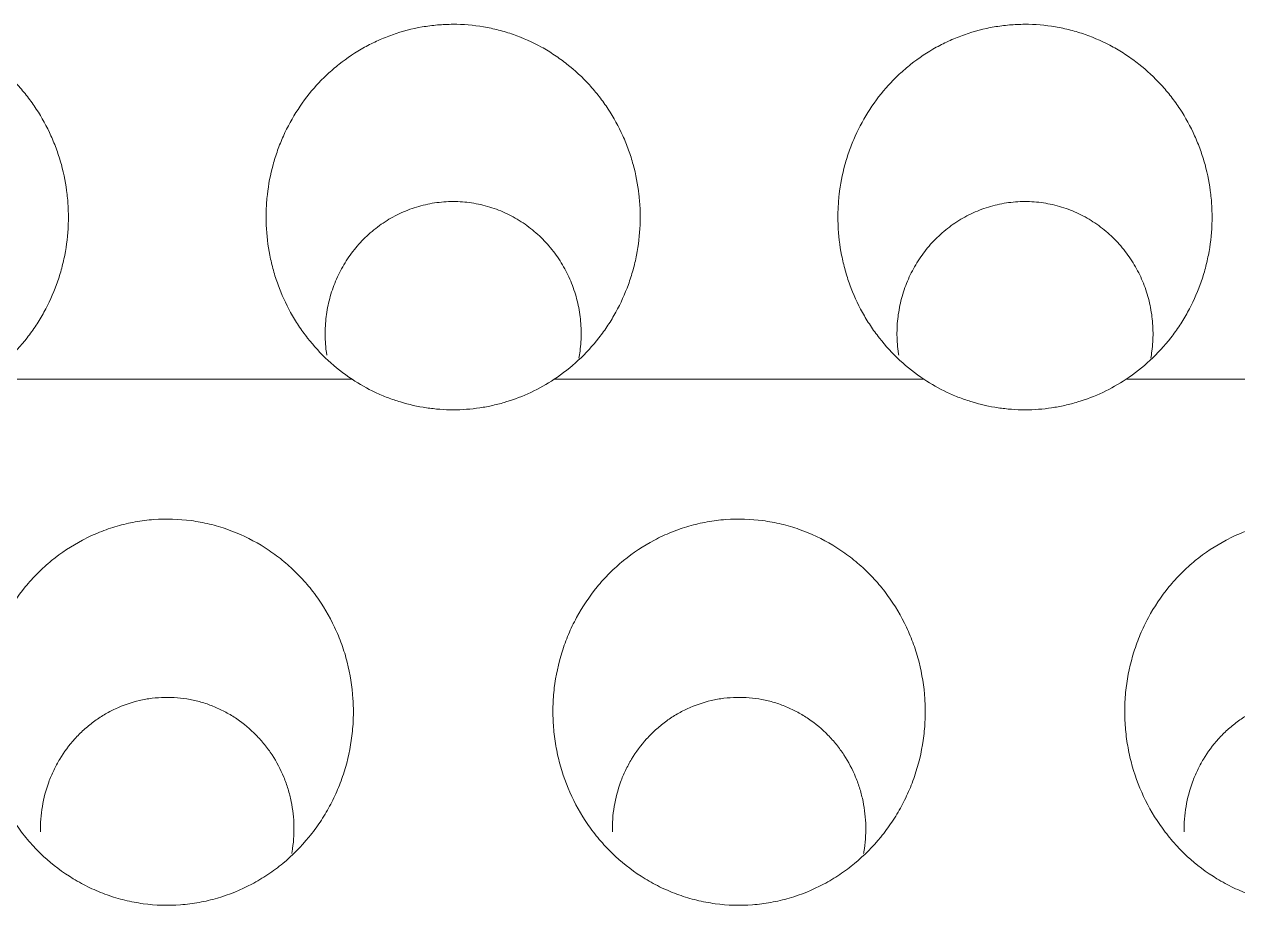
# Model space of a CAD drawing. Header units: millimetres. Extents: x 70151 to 230897, y 35202 to 113211.
# Drawn here: x 179027.6 to 179033.94, y 69174.55 to 69179.15 of the extents above; entities that cross this region are included whole.
import ezdxf

# ---------------------------------------------------------------- set-up
doc = ezdxf.new("R2010")
doc.units = ezdxf.units.MM
doc.header["$LTSCALE"] = 50
doc.layers.add('2-con', color=2, linetype='Continuous')
doc.layers.add('mark-B', color=2, linetype='Continuous', lineweight=20)

# ---------------------------------------------------------------- blocks, each defined once
blk = doc.blocks.new('무풍1WAY 대형')
at = {"layer": 'mark-B'}
for points, knots in [([(-378.6304, -415.5064), (-378.5919, -415.5593), (-378.5593, -415.6149), (-378.5048, -415.731), (-378.4829, -415.7915), (-378.4626, -415.8703), (-378.4589, -415.8862), (-378.4523, -415.9179), (-378.4435, -415.9656), (-378.4344, -416.0455), (-378.433, -416.1099), (-378.4343, -416.1583), (-378.435, -416.1745), (-378.4374, -416.2069), (-378.4389, -416.2231), (-378.4485, -416.3036), (-378.4621, -416.3665), (-378.491, -416.4585), (-378.5021, -416.4888), (-378.521, -416.5336), (-378.5278, -416.5485), (-378.5418, -416.5778), (-378.5492, -416.5923), (-378.5876, -416.6634), (-378.6234, -416.7168), (-378.6849, -416.7917), (-378.7067, -416.8158), (-378.7529, -416.862), (-378.777, -416.8838), (-378.8521, -416.9452), (-378.9058, -416.9809), (-378.9922, -417.0265), (-379.0221, -417.0404), (-379.0826, -417.0647), (-379.1439, -417.0858), (-379.207, -417.1005), (-379.2549, -417.1092), (-379.271, -417.1116), (-379.3035, -417.1158), (-379.3199, -417.1174), (-379.4016, -417.1235), (-379.4665, -417.1215), (-379.563, -417.1087), (-379.595, -417.1027), (-379.6429, -417.0912), (-379.6587, -417.087), (-379.69, -417.0777), (-379.7055, -417.0727), (-379.7821, -417.0457), (-379.8407, -417.018), (-379.9105, -416.9759), (-379.9244, -416.9671), (-379.9515, -416.9488), (-379.9913, -416.9205), (-380.0535, -416.8688), (-380.0989, -416.8228), (-380.1313, -416.7865), (-380.1419, -416.7742), (-380.1624, -416.7488), (-380.1724, -416.7359), (-380.2203, -416.6703), (-380.2532, -416.6148), (-380.2944, -416.5273), (-380.3068, -416.4973), (-380.3288, -416.436), (-380.3383, -416.405), (-380.3623, -416.3113), (-380.3724, -416.2478), (-380.3786, -416.1509), (-380.3792, -416.1182), (-380.3774, -416.0535), (-380.375, -416.0213), (-380.3633, -415.9256), (-380.3497, -415.8626), (-380.3252, -415.7851), (-380.3199, -415.7696), (-380.3087, -415.7391), (-380.2908, -415.694), (-380.2559, -415.6214), (-380.2227, -415.5661), (-380.1958, -415.5258), (-380.1864, -415.5125), (-380.1671, -415.4864), (-380.157, -415.4734), (-380.1053, -415.4103), (-380.0597, -415.3645), (-379.985, -415.3029), (-379.959, -415.2835), (-379.9184, -415.2563), (-379.9046, -415.2475), (-379.8764, -415.2307), (-379.8622, -415.2227), (-379.7904, -415.1845), (-379.7304, -415.1601), (-379.6525, -415.1374), (-379.6367, -415.1332), (-379.6049, -415.1257), (-379.5888, -415.1224), (-379.5404, -415.1136), (-379.5081, -415.1095), (-379.411, -415.1022), (-379.3461, -415.1041), (-379.2648, -415.1151), (-379.2486, -415.1177), (-379.2165, -415.1238), (-379.1687, -415.1341), (-379.091, -415.1574), (-379.031, -415.1823), (-378.9867, -415.2034), (-378.9721, -415.2108), (-378.9433, -415.2264), (-378.9292, -415.2346), (-378.8597, -415.2769), (-378.8081, -415.3159), (-378.7364, -415.3822), (-378.7135, -415.4056), (-378.6701, -415.4545), (-378.6496, -415.4799), (-378.6304, -415.5064)], [0, 0, 0, 0, 0.03125, 0.03125, 0.0625, 0.0625, 0.070313, 0.070313, 0.078125, 0.09375, 0.109375, 0.109375, 0.117188, 0.117188, 0.125, 0.125, 0.15625, 0.15625, 0.171875, 0.171875, 0.179688, 0.179688, 0.1875, 0.1875, 0.21875, 0.21875, 0.234375, 0.234375, 0.25, 0.25, 0.28125, 0.28125, 0.296875, 0.296875, 0.3125, 0.328125, 0.328125, 0.335938, 0.335938, 0.34375, 0.34375, 0.375, 0.375, 0.390625, 0.390625, 0.398437, 0.398437, 0.40625, 0.40625, 0.4375, 0.4375, 0.445312, 0.445312, 0.453125, 0.46875, 0.484375, 0.484375, 0.492187, 0.492187, 0.5, 0.5, 0.53125, 0.53125, 0.546875, 0.546875, 0.5625, 0.5625, 0.59375, 0.59375, 0.609375, 0.609375, 0.625, 0.625, 0.65625, 0.65625, 0.664062, 0.664062, 0.671875, 0.6875, 0.703125, 0.703125, 0.710937, 0.710937, 0.71875, 0.71875, 0.75, 0.75, 0.765625, 0.765625, 0.773437, 0.773437, 0.78125, 0.78125, 0.8125, 0.8125, 0.820312, 0.820312, 0.828125, 0.828125, 0.84375, 0.84375, 0.875, 0.875, 0.882812, 0.882812, 0.890625, 0.90625, 0.921875, 0.921875, 0.929687, 0.929687, 0.9375, 0.9375, 0.96875, 0.96875, 0.984375, 0.984375, 1, 1, 1, 1]), ([(-375.6428, -415.5064), (-375.6044, -415.5593), (-375.5717, -415.6149), (-375.5172, -415.731), (-375.4954, -415.7915), (-375.475, -415.8703), (-375.4713, -415.8862), (-375.4647, -415.9179), (-375.4559, -415.9656), (-375.4468, -416.0455), (-375.4455, -416.1099), (-375.4467, -416.1583), (-375.4475, -416.1745), (-375.4498, -416.2069), (-375.4514, -416.2231), (-375.461, -416.3036), (-375.4745, -416.3665), (-375.5035, -416.4585), (-375.5146, -416.4888), (-375.5335, -416.5336), (-375.5402, -416.5485), (-375.5543, -416.5778), (-375.5616, -416.5923), (-375.6, -416.6634), (-375.6358, -416.7168), (-375.6973, -416.7917), (-375.7191, -416.8158), (-375.7654, -416.862), (-375.7895, -416.8838), (-375.8645, -416.9452), (-375.9183, -416.9809), (-376.0047, -417.0265), (-376.0346, -417.0404), (-376.095, -417.0647), (-376.1563, -417.0858), (-376.2194, -417.1005), (-376.2674, -417.1092), (-376.2835, -417.1116), (-376.3159, -417.1158), (-376.3323, -417.1174), (-376.4141, -417.1235), (-376.4789, -417.1215), (-376.5754, -417.1087), (-376.6075, -417.1027), (-376.6553, -417.0912), (-376.6712, -417.087), (-376.7025, -417.0777), (-376.718, -417.0727), (-376.7945, -417.0457), (-376.8531, -417.018), (-376.923, -416.9759), (-376.9368, -416.9671), (-376.9639, -416.9488), (-377.0037, -416.9205), (-377.0659, -416.8688), (-377.1113, -416.8228), (-377.1438, -416.7865), (-377.1543, -416.7742), (-377.1749, -416.7488), (-377.1848, -416.7359), (-377.2328, -416.6703), (-377.2656, -416.6148), (-377.3068, -416.5273), (-377.3192, -416.4973), (-377.3413, -416.436), (-377.3507, -416.405), (-377.3747, -416.3113), (-377.3848, -416.2478), (-377.3911, -416.1509), (-377.3917, -416.1182), (-377.3898, -416.0535), (-377.3874, -416.0213), (-377.3758, -415.9256), (-377.3622, -415.8626), (-377.3376, -415.7851), (-377.3323, -415.7696), (-377.3211, -415.7391), (-377.3032, -415.694), (-377.2684, -415.6214), (-377.2352, -415.5661), (-377.2082, -415.5258), (-377.1989, -415.5125), (-377.1795, -415.4864), (-377.1695, -415.4734), (-377.1178, -415.4103), (-377.0722, -415.3645), (-376.9975, -415.3029), (-376.9715, -415.2835), (-376.9309, -415.2563), (-376.917, -415.2475), (-376.8889, -415.2307), (-376.8747, -415.2227), (-376.8028, -415.1845), (-376.7429, -415.1601), (-376.6649, -415.1374), (-376.6492, -415.1332), (-376.6174, -415.1257), (-376.6012, -415.1224), (-376.5528, -415.1136), (-376.5205, -415.1095), (-376.4235, -415.1022), (-376.3586, -415.1041), (-376.2773, -415.1151), (-376.261, -415.1177), (-376.2289, -415.1238), (-376.1812, -415.1341), (-376.1035, -415.1574), (-376.0434, -415.1823), (-375.9992, -415.2034), (-375.9845, -415.2108), (-375.9558, -415.2264), (-375.9416, -415.2346), (-375.8722, -415.2769), (-375.8205, -415.3159), (-375.7489, -415.3822), (-375.7259, -415.4056), (-375.6825, -415.4545), (-375.6621, -415.4799), (-375.6428, -415.5064)], [0, 0, 0, 0, 0.03125, 0.03125, 0.0625, 0.0625, 0.070312, 0.070312, 0.078125, 0.09375, 0.109375, 0.109375, 0.117187, 0.117187, 0.125, 0.125, 0.15625, 0.15625, 0.171875, 0.171875, 0.179687, 0.179687, 0.1875, 0.1875, 0.21875, 0.21875, 0.234375, 0.234375, 0.25, 0.25, 0.28125, 0.28125, 0.296875, 0.296875, 0.3125, 0.328125, 0.328125, 0.335937, 0.335937, 0.34375, 0.34375, 0.375, 0.375, 0.390625, 0.390625, 0.398437, 0.398437, 0.40625, 0.40625, 0.4375, 0.4375, 0.445312, 0.445312, 0.453125, 0.46875, 0.484375, 0.484375, 0.492187, 0.492187, 0.5, 0.5, 0.53125, 0.53125, 0.546875, 0.546875, 0.5625, 0.5625, 0.59375, 0.59375, 0.609375, 0.609375, 0.625, 0.625, 0.65625, 0.65625, 0.664062, 0.664062, 0.671875, 0.6875, 0.703125, 0.703125, 0.710937, 0.710937, 0.71875, 0.71875, 0.75, 0.75, 0.765625, 0.765625, 0.773437, 0.773437, 0.78125, 0.78125, 0.8125, 0.8125, 0.820312, 0.820312, 0.828125, 0.828125, 0.84375, 0.84375, 0.875, 0.875, 0.882812, 0.882812, 0.890625, 0.90625, 0.921875, 0.921875, 0.929687, 0.929687, 0.9375, 0.9375, 0.96875, 0.96875, 0.984375, 0.984375, 1, 1, 1, 1]), ([(-372.6553, -415.5064), (-372.6168, -415.5593), (-372.5842, -415.6149), (-372.5297, -415.731), (-372.5078, -415.7915), (-372.4875, -415.8703), (-372.4838, -415.8862), (-372.4772, -415.9179), (-372.4684, -415.9656), (-372.4593, -416.0455), (-372.4579, -416.1099), (-372.4592, -416.1583), (-372.4599, -416.1745), (-372.4623, -416.2069), (-372.4638, -416.2231), (-372.4734, -416.3036), (-372.487, -416.3665), (-372.5159, -416.4585), (-372.527, -416.4888), (-372.546, -416.5336), (-372.5527, -416.5485), (-372.5667, -416.5778), (-372.5741, -416.5923), (-372.6125, -416.6634), (-372.6483, -416.7168), (-372.7098, -416.7917), (-372.7316, -416.8158), (-372.7778, -416.862), (-372.8019, -416.8838), (-372.877, -416.9452), (-372.9307, -416.9809), (-373.0171, -417.0265), (-373.047, -417.0404), (-373.1075, -417.0647), (-373.1688, -417.0858), (-373.2319, -417.1005), (-373.2798, -417.1092), (-373.2959, -417.1116), (-373.3284, -417.1158), (-373.3448, -417.1174), (-373.4265, -417.1235), (-373.4914, -417.1215), (-373.5879, -417.1087), (-373.6199, -417.1027), (-373.6678, -417.0912), (-373.6836, -417.087), (-373.7149, -417.0777), (-373.7304, -417.0727), (-373.807, -417.0457), (-373.8656, -417.018), (-373.9354, -416.9759), (-373.9493, -416.9671), (-373.9764, -416.9488), (-374.0162, -416.9205), (-374.0784, -416.8688), (-374.1238, -416.8228), (-374.1562, -416.7865), (-374.1668, -416.7742), (-374.1873, -416.7488), (-374.1973, -416.7359), (-374.2452, -416.6703), (-374.2781, -416.6148), (-374.3193, -416.5273), (-374.3317, -416.4973), (-374.3537, -416.436), (-374.3632, -416.405), (-374.3872, -416.3113), (-374.3973, -416.2478), (-374.4035, -416.1509), (-374.4041, -416.1182), (-374.4023, -416.0535), (-374.3999, -416.0213), (-374.3882, -415.9256), (-374.3746, -415.8626), (-374.3501, -415.7851), (-374.3448, -415.7696), (-374.3336, -415.7391), (-374.3157, -415.694), (-374.2808, -415.6214), (-374.2476, -415.5661), (-374.2207, -415.5258), (-374.2113, -415.5125), (-374.192, -415.4864), (-374.1819, -415.4734), (-374.1302, -415.4103), (-374.0846, -415.3645), (-374.0099, -415.3029), (-373.9839, -415.2835), (-373.9433, -415.2563), (-373.9295, -415.2475), (-373.9013, -415.2307), (-373.8871, -415.2227), (-373.8153, -415.1845), (-373.7553, -415.1601), (-373.6774, -415.1374), (-373.6616, -415.1332), (-373.6298, -415.1257), (-373.6137, -415.1224), (-373.5653, -415.1136), (-373.533, -415.1095), (-373.4359, -415.1022), (-373.371, -415.1041), (-373.2897, -415.1151), (-373.2735, -415.1177), (-373.2414, -415.1238), (-373.1936, -415.1341), (-373.116, -415.1574), (-373.0559, -415.1823), (-373.0117, -415.2034), (-372.997, -415.2108), (-372.9682, -415.2264), (-372.9541, -415.2346), (-372.8846, -415.2769), (-372.833, -415.3159), (-372.7613, -415.3822), (-372.7384, -415.4056), (-372.695, -415.4545), (-372.6745, -415.4799), (-372.6553, -415.5064)], [0, 0, 0, 0, 0.03125, 0.03125, 0.0625, 0.0625, 0.070313, 0.070313, 0.078125, 0.09375, 0.109375, 0.109375, 0.117188, 0.117188, 0.125, 0.125, 0.15625, 0.15625, 0.171875, 0.171875, 0.179688, 0.179688, 0.1875, 0.1875, 0.21875, 0.21875, 0.234375, 0.234375, 0.25, 0.25, 0.28125, 0.28125, 0.296875, 0.296875, 0.3125, 0.328125, 0.328125, 0.335938, 0.335938, 0.34375, 0.34375, 0.375, 0.375, 0.390625, 0.390625, 0.398438, 0.398438, 0.40625, 0.40625, 0.4375, 0.4375, 0.445313, 0.445313, 0.453125, 0.46875, 0.484375, 0.484375, 0.492188, 0.492188, 0.5, 0.5, 0.53125, 0.53125, 0.546875, 0.546875, 0.5625, 0.5625, 0.59375, 0.59375, 0.609375, 0.609375, 0.625, 0.625, 0.65625, 0.65625, 0.664062, 0.664062, 0.671875, 0.6875, 0.703125, 0.703125, 0.710937, 0.710937, 0.71875, 0.71875, 0.75, 0.75, 0.765625, 0.765625, 0.773437, 0.773437, 0.78125, 0.78125, 0.8125, 0.8125, 0.820312, 0.820312, 0.828125, 0.828125, 0.84375, 0.84375, 0.875, 0.875, 0.882812, 0.882812, 0.890625, 0.90625, 0.921875, 0.921875, 0.929687, 0.929687, 0.9375, 0.9375, 0.96875, 0.96875, 0.984375, 0.984375, 1, 1, 1, 1]), ([(-378.7441, -415.4879), (-378.7436, -415.5101), (-378.7442, -415.5323), (-378.7474, -415.5765), (-378.75, -415.5986), (-378.7609, -415.6641), (-378.7721, -415.7065), (-378.7948, -415.7685), (-378.8034, -415.7888), (-378.8177, -415.8189), (-378.8228, -415.8288), (-378.8333, -415.8483), (-378.8387, -415.8579), (-378.8671, -415.9051), (-378.8933, -415.9405), (-378.9379, -415.9898), (-378.9537, -416.0057), (-378.9865, -416.0355), (-379.0207, -416.0635), (-379.0666, -416.0941), (-379.0957, -416.1104), (-379.1154, -416.1208), (-379.1254, -416.1257), (-379.176, -416.1492), (-379.2177, -416.1636), (-379.2825, -416.1786), (-379.3044, -416.1826), (-379.3488, -416.1881), (-379.371, -416.1897), (-379.4374, -416.1911), (-379.4814, -416.1874), (-379.5363, -416.177), (-379.5473, -416.1747), (-379.5689, -416.1694), (-379.5796, -416.1665), (-379.6115, -416.1569), (-379.653, -416.1421), (-379.7028, -416.1183), (-379.7318, -416.1017), (-379.7508, -416.0901), (-379.7602, -416.0841), (-379.8062, -416.0529), (-379.8398, -416.0246), (-379.886, -415.9774), (-379.9007, -415.9609), (-379.9216, -415.9349), (-379.9284, -415.9261), (-379.9414, -415.9081), (-379.9477, -415.899), (-379.9779, -415.853), (-379.9983, -415.8141), (-380.0192, -415.7633), (-380.0232, -415.753), (-380.0306, -415.7321), (-380.0341, -415.7216), (-380.0438, -415.6898), (-380.0493, -415.6684), (-380.0625, -415.6039), (-380.0674, -415.5603), (-380.0686, -415.4941), (-380.0679, -415.4718), (-380.0647, -415.4278), (-380.062, -415.4059), (-380.0578, -415.381), (-380.0572, -415.3777), (-380.0566, -415.3744)], [0, 0, 0, 0, 0.029281, 0.029281, 0.058562, 0.058562, 0.117123, 0.117123, 0.146404, 0.146404, 0.161045, 0.161045, 0.175685, 0.175685, 0.234247, 0.234247, 0.263528, 0.263528, 0.292809, 0.322089, 0.33673, 0.33673, 0.35137, 0.35137, 0.409932, 0.409932, 0.439213, 0.439213, 0.468494, 0.468494, 0.527055, 0.527055, 0.541696, 0.541696, 0.556336, 0.556336, 0.585617, 0.614898, 0.629538, 0.629538, 0.644179, 0.644179, 0.702741, 0.702741, 0.732021, 0.732021, 0.746662, 0.746662, 0.761302, 0.761302, 0.819864, 0.819864, 0.834504, 0.834504, 0.849145, 0.849145, 0.878426, 0.878426, 0.936987, 0.936987, 0.966268, 0.966268, 0.995549, 0.995549, 1, 1, 1, 1]), ([(-375.7566, -415.4879), (-375.7561, -415.5101), (-375.7566, -415.5323), (-375.7598, -415.5765), (-375.7625, -415.5986), (-375.7734, -415.6641), (-375.7846, -415.7065), (-375.8073, -415.7685), (-375.8158, -415.7888), (-375.8302, -415.8189), (-375.8352, -415.8288), (-375.8457, -415.8483), (-375.8512, -415.8579), (-375.8796, -415.9051), (-375.9058, -415.9405), (-375.9503, -415.9898), (-375.9662, -416.0057), (-375.999, -416.0355), (-376.0331, -416.0635), (-376.0791, -416.0941), (-376.1081, -416.1104), (-376.1278, -416.1208), (-376.1379, -416.1257), (-376.1884, -416.1492), (-376.2302, -416.1636), (-376.2949, -416.1786), (-376.3169, -416.1826), (-376.3613, -416.1881), (-376.3835, -416.1897), (-376.4498, -416.1911), (-376.4939, -416.1874), (-376.5487, -416.177), (-376.5597, -416.1747), (-376.5814, -416.1694), (-376.5921, -416.1665), (-376.6239, -416.1569), (-376.6655, -416.1421), (-376.7153, -416.1183), (-376.7442, -416.1017), (-376.7633, -416.0901), (-376.7727, -416.0841), (-376.8186, -416.0529), (-376.8523, -416.0246), (-376.8985, -415.9774), (-376.9132, -415.9609), (-376.934, -415.9349), (-376.9408, -415.9261), (-376.9539, -415.9081), (-376.9601, -415.899), (-376.9903, -415.853), (-377.0107, -415.8141), (-377.0317, -415.7633), (-377.0356, -415.753), (-377.0431, -415.7321), (-377.0466, -415.7216), (-377.0563, -415.6898), (-377.0617, -415.6684), (-377.075, -415.6039), (-377.0798, -415.5603), (-377.081, -415.4941), (-377.0804, -415.4718), (-377.0771, -415.4278), (-377.0745, -415.4059), (-377.0703, -415.381), (-377.0697, -415.3777), (-377.0691, -415.3744)], [0, 0, 0, 0, 0.029281, 0.029281, 0.058562, 0.058562, 0.117123, 0.117123, 0.146404, 0.146404, 0.161045, 0.161045, 0.175685, 0.175685, 0.234247, 0.234247, 0.263528, 0.263528, 0.292809, 0.322089, 0.33673, 0.33673, 0.35137, 0.35137, 0.409932, 0.409932, 0.439213, 0.439213, 0.468494, 0.468494, 0.527055, 0.527055, 0.541696, 0.541696, 0.556336, 0.556336, 0.585617, 0.614898, 0.629538, 0.629538, 0.644179, 0.644179, 0.702741, 0.702741, 0.732021, 0.732021, 0.746662, 0.746662, 0.761302, 0.761302, 0.819864, 0.819864, 0.834504, 0.834504, 0.849145, 0.849145, 0.878426, 0.878426, 0.936987, 0.936987, 0.966268, 0.966268, 0.995549, 0.995549, 1, 1, 1, 1]), ([(-372.769, -415.4879), (-372.7685, -415.5101), (-372.7691, -415.5323), (-372.7723, -415.5765), (-372.7749, -415.5986), (-372.7858, -415.6641), (-372.797, -415.7065), (-372.8197, -415.7685), (-372.8283, -415.7888), (-372.8426, -415.8189), (-372.8477, -415.8288), (-372.8582, -415.8483), (-372.8636, -415.8579), (-372.892, -415.9051), (-372.9182, -415.9405), (-372.9628, -415.9898), (-372.9786, -416.0057), (-373.0114, -416.0355), (-373.0456, -416.0635), (-373.0915, -416.0941), (-373.1206, -416.1104), (-373.1403, -416.1208), (-373.1503, -416.1257), (-373.2009, -416.1492), (-373.2426, -416.1636), (-373.3074, -416.1786), (-373.3293, -416.1826), (-373.3737, -416.1881), (-373.3959, -416.1897), (-373.4623, -416.1911), (-373.5063, -416.1874), (-373.5612, -416.177), (-373.5722, -416.1747), (-373.5938, -416.1694), (-373.6045, -416.1665), (-373.6364, -416.1569), (-373.6779, -416.1421), (-373.7277, -416.1183), (-373.7567, -416.1017), (-373.7757, -416.0901), (-373.7851, -416.0841), (-373.8311, -416.0529), (-373.8647, -416.0246), (-373.9109, -415.9774), (-373.9256, -415.9609), (-373.9465, -415.9349), (-373.9533, -415.9261), (-373.9663, -415.9081), (-373.9726, -415.899), (-374.0028, -415.853), (-374.0232, -415.8141), (-374.0441, -415.7633), (-374.0481, -415.753), (-374.0555, -415.7321), (-374.059, -415.7216), (-374.0687, -415.6898), (-374.0742, -415.6684), (-374.0874, -415.6039), (-374.0923, -415.5603), (-374.0935, -415.4941), (-374.0929, -415.4718), (-374.0896, -415.4278), (-374.0869, -415.4059), (-374.0827, -415.381), (-374.0821, -415.3777), (-374.0815, -415.3744)], [0, 0, 0, 0, 0.029281, 0.029281, 0.058562, 0.058562, 0.117123, 0.117123, 0.146404, 0.146404, 0.161045, 0.161045, 0.175685, 0.175685, 0.234247, 0.234247, 0.263528, 0.263528, 0.292809, 0.322089, 0.33673, 0.33673, 0.35137, 0.35137, 0.409932, 0.409932, 0.439213, 0.439213, 0.468494, 0.468494, 0.527055, 0.527055, 0.541696, 0.541696, 0.556336, 0.556336, 0.585617, 0.614898, 0.629538, 0.629538, 0.644179, 0.644179, 0.702741, 0.702741, 0.732021, 0.732021, 0.746662, 0.746662, 0.761302, 0.761302, 0.819864, 0.819864, 0.834504, 0.834504, 0.849145, 0.849145, 0.878426, 0.878426, 0.936987, 0.936987, 0.966268, 0.966268, 0.995549, 0.995549, 1, 1, 1, 1]), ([(-377.3844, -417.8514), (-377.423, -417.8259), (-377.4635, -417.803), (-377.527, -417.7731), (-377.5487, -417.7639), (-377.5923, -417.7471), (-377.6143, -417.7395), (-377.681, -417.7194), (-377.7263, -417.7092), (-377.7955, -417.6989), (-377.8188, -417.6963), (-377.8658, -417.6928), (-377.8892, -417.6919), (-377.9592, -417.6919), (-378.0056, -417.6954), (-378.0746, -417.7056), (-378.0975, -417.7099), (-378.1432, -417.7201), (-378.166, -417.7261), (-378.2333, -417.7465), (-378.3201, -417.78), (-378.4012, -417.8255), (-378.4403, -417.8514)], [0, 0, 0, 0, 0.125, 0.125, 0.1875, 0.1875, 0.25, 0.25, 0.375, 0.375, 0.4375, 0.4375, 0.5, 0.5, 0.625, 0.625, 0.6875, 0.6875, 0.75, 0.75, 0.875, 1, 1, 1, 1]), ([(-374.3968, -417.8514), (-374.4354, -417.8259), (-374.4759, -417.803), (-374.5395, -417.7731), (-374.5612, -417.7639), (-374.6048, -417.7471), (-374.6268, -417.7395), (-374.6935, -417.7194), (-374.7388, -417.7092), (-374.808, -417.6989), (-374.8312, -417.6963), (-374.8782, -417.6928), (-374.9017, -417.6919), (-374.9717, -417.6919), (-375.018, -417.6954), (-375.087, -417.7056), (-375.1099, -417.7099), (-375.1556, -417.7201), (-375.1784, -417.7261), (-375.2457, -417.7465), (-375.3325, -417.78), (-375.4137, -417.8255), (-375.4528, -417.8514)], [0, 0, 0, 0, 0.125, 0.125, 0.1875, 0.1875, 0.25, 0.25, 0.375, 0.375, 0.4375, 0.4375, 0.5, 0.5, 0.625, 0.625, 0.6875, 0.6875, 0.75, 0.75, 0.875, 1, 1, 1, 1]), ([(-377.3844, -417.8514), (-377.3393, -417.8812), (-377.2976, -417.9141), (-377.22, -417.986), (-377.1843, -418.0249), (-377.1351, -418.0876), (-377.1195, -418.1093), (-377.0899, -418.1541), (-377.076, -418.1769), (-377.0375, -418.2467), (-377.0155, -418.2949), (-376.9883, -418.3697), (-376.9801, -418.395), (-376.9658, -418.4466), (-376.9596, -418.4726), (-376.9442, -418.5507), (-376.938, -418.6032), (-376.9348, -418.6825), (-376.9347, -418.709), (-376.9366, -418.7622), (-376.9386, -418.789), (-376.9476, -418.8683), (-376.9576, -418.9202), (-376.9785, -418.9967), (-376.9865, -419.0219), (-376.9999, -419.0594), (-377.0046, -419.0719), (-377.0146, -419.0966), (-377.0198, -419.109), (-377.0473, -419.17), (-377.0728, -419.2166), (-377.1307, -419.3051), (-377.1632, -419.3472), (-377.2083, -419.3967), (-377.2176, -419.4065), (-377.2364, -419.4256), (-377.2652, -419.4536), (-377.2955, -419.4796), (-377.3579, -419.5291), (-377.4021, -419.5587), (-377.4725, -419.5977), (-377.4967, -419.6098), (-377.5458, -419.6319), (-377.5706, -419.6418), (-377.6461, -419.6684), (-377.6977, -419.6819), (-377.7638, -419.6933), (-377.7771, -419.6953), (-377.8039, -419.6988), (-377.8174, -419.7003), (-377.8577, -419.7037), (-377.8845, -419.7049), (-377.9647, -419.705), (-378.0179, -419.7006), (-378.0841, -419.6894), (-378.0973, -419.6868), (-378.1238, -419.6812), (-378.1369, -419.6781), (-378.1761, -419.668), (-378.2017, -419.6602), (-378.2774, -419.6337), (-378.3261, -419.612), (-378.3966, -419.5732), (-378.4197, -419.5591), (-378.4645, -419.5294), (-378.4861, -419.5137), (-378.5488, -419.4642), (-378.5878, -419.428), (-378.6419, -419.3688), (-378.6593, -419.3482), (-378.6921, -419.3059), (-378.7076, -419.2842), (-378.7513, -419.2176), (-378.7768, -419.1712), (-378.8042, -419.1105), (-378.8094, -419.0983), (-378.8194, -419.0735), (-378.8242, -419.0609), (-378.8378, -419.0232), (-378.8458, -418.9979), (-378.8669, -418.9212), (-378.8769, -418.8693), (-378.886, -418.7903), (-378.888, -418.7638), (-378.89, -418.7103), (-378.8899, -418.6836), (-378.8867, -418.6041), (-378.8806, -418.5517), (-378.8653, -418.4738), (-378.8593, -418.448), (-378.845, -418.3966), (-378.8368, -418.371), (-378.8096, -418.2959), (-378.7877, -418.2477), (-378.7493, -418.1782), (-378.7356, -418.1555), (-378.7137, -418.1221), (-378.7061, -418.1111), (-378.6905, -418.0894), (-378.6825, -418.0786), (-378.6412, -418.0257), (-378.6052, -417.9865), (-378.5272, -417.9142), (-378.4853, -417.8812), (-378.4403, -417.8514)], [0, 0, 0, 0, 0.03125, 0.03125, 0.0625, 0.0625, 0.078125, 0.078125, 0.09375, 0.09375, 0.125, 0.125, 0.140625, 0.140625, 0.15625, 0.15625, 0.1875, 0.1875, 0.203125, 0.203125, 0.21875, 0.21875, 0.25, 0.25, 0.265625, 0.265625, 0.273438, 0.273438, 0.28125, 0.28125, 0.3125, 0.3125, 0.34375, 0.34375, 0.351563, 0.351563, 0.359375, 0.375, 0.375, 0.40625, 0.40625, 0.421875, 0.421875, 0.4375, 0.4375, 0.46875, 0.46875, 0.476563, 0.476563, 0.484375, 0.484375, 0.5, 0.5, 0.53125, 0.53125, 0.539063, 0.539063, 0.546875, 0.546875, 0.5625, 0.5625, 0.59375, 0.59375, 0.609375, 0.609375, 0.625, 0.625, 0.65625, 0.65625, 0.671875, 0.671875, 0.6875, 0.6875, 0.71875, 0.71875, 0.726563, 0.726563, 0.734375, 0.734375, 0.75, 0.75, 0.78125, 0.78125, 0.796875, 0.796875, 0.8125, 0.8125, 0.84375, 0.84375, 0.859375, 0.859375, 0.875, 0.875, 0.90625, 0.90625, 0.921875, 0.921875, 0.929688, 0.929688, 0.9375, 0.9375, 0.96875, 0.96875, 1, 1, 1, 1]), ([(-374.3968, -417.8514), (-374.3518, -417.8812), (-374.31, -417.9141), (-374.2325, -417.986), (-374.1967, -418.0249), (-374.1476, -418.0876), (-374.1319, -418.1093), (-374.1023, -418.1541), (-374.0885, -418.1769), (-374.0499, -418.2467), (-374.028, -418.2949), (-374.0007, -418.3697), (-373.9926, -418.395), (-373.9782, -418.4466), (-373.9721, -418.4726), (-373.9567, -418.5507), (-373.9505, -418.6032), (-373.9472, -418.6825), (-373.9472, -418.709), (-373.9491, -418.7622), (-373.9511, -418.789), (-373.9601, -418.8683), (-373.9701, -418.9202), (-373.991, -418.9967), (-373.9989, -419.0219), (-374.0123, -419.0594), (-374.0171, -419.0719), (-374.027, -419.0966), (-374.0323, -419.109), (-374.0597, -419.17), (-374.0852, -419.2166), (-374.1432, -419.3051), (-374.1756, -419.3472), (-374.2207, -419.3967), (-374.23, -419.4065), (-374.2489, -419.4256), (-374.2777, -419.4536), (-374.3079, -419.4796), (-374.3704, -419.5291), (-374.4146, -419.5587), (-374.4849, -419.5977), (-374.5092, -419.6098), (-374.5582, -419.6319), (-374.5831, -419.6418), (-374.6585, -419.6684), (-374.7101, -419.6819), (-374.7763, -419.6933), (-374.7896, -419.6953), (-374.8164, -419.6988), (-374.8298, -419.7003), (-374.8701, -419.7037), (-374.8969, -419.7049), (-374.9772, -419.705), (-375.0304, -419.7006), (-375.0966, -419.6894), (-375.1098, -419.6868), (-375.1362, -419.6812), (-375.1494, -419.6781), (-375.1885, -419.668), (-375.2142, -419.6602), (-375.2898, -419.6337), (-375.3385, -419.612), (-375.409, -419.5732), (-375.4322, -419.5591), (-375.4769, -419.5294), (-375.4986, -419.5137), (-375.5613, -419.4642), (-375.6002, -419.428), (-375.6543, -419.3688), (-375.6717, -419.3482), (-375.7046, -419.3059), (-375.72, -419.2842), (-375.7637, -419.2176), (-375.7892, -419.1712), (-375.8166, -419.1105), (-375.8219, -419.0983), (-375.8319, -419.0735), (-375.8367, -419.0609), (-375.8503, -419.0232), (-375.8583, -418.9979), (-375.8793, -418.9212), (-375.8893, -418.8693), (-375.8984, -418.7903), (-375.9004, -418.7638), (-375.9024, -418.7103), (-375.9024, -418.6836), (-375.8992, -418.6041), (-375.893, -418.5517), (-375.8778, -418.4738), (-375.8717, -418.448), (-375.8575, -418.3966), (-375.8493, -418.371), (-375.822, -418.2959), (-375.8001, -418.2477), (-375.7618, -418.1782), (-375.7481, -418.1555), (-375.7261, -418.1221), (-375.7186, -418.1111), (-375.703, -418.0894), (-375.6949, -418.0786), (-375.6537, -418.0257), (-375.6176, -417.9865), (-375.5397, -417.9142), (-375.4978, -417.8812), (-375.4528, -417.8514)], [0, 0, 0, 0, 0.03125, 0.03125, 0.0625, 0.0625, 0.078125, 0.078125, 0.09375, 0.09375, 0.125, 0.125, 0.140625, 0.140625, 0.15625, 0.15625, 0.1875, 0.1875, 0.203125, 0.203125, 0.21875, 0.21875, 0.25, 0.25, 0.265625, 0.265625, 0.273437, 0.273437, 0.28125, 0.28125, 0.3125, 0.3125, 0.34375, 0.34375, 0.351563, 0.351563, 0.359375, 0.375, 0.375, 0.40625, 0.40625, 0.421875, 0.421875, 0.4375, 0.4375, 0.46875, 0.46875, 0.476563, 0.476563, 0.484375, 0.484375, 0.5, 0.5, 0.53125, 0.53125, 0.539063, 0.539063, 0.546875, 0.546875, 0.5625, 0.5625, 0.59375, 0.59375, 0.609375, 0.609375, 0.625, 0.625, 0.65625, 0.65625, 0.671875, 0.671875, 0.6875, 0.6875, 0.71875, 0.71875, 0.726563, 0.726563, 0.734375, 0.734375, 0.75, 0.75, 0.78125, 0.78125, 0.796875, 0.796875, 0.8125, 0.8125, 0.84375, 0.84375, 0.859375, 0.859375, 0.875, 0.875, 0.90625, 0.90625, 0.921875, 0.921875, 0.929688, 0.929688, 0.9375, 0.9375, 0.96875, 0.96875, 1, 1, 1, 1]), ([(-371.4093, -417.8514), (-371.3642, -417.8812), (-371.3225, -417.9141), (-371.2449, -417.986), (-371.2092, -418.0249), (-371.16, -418.0876), (-371.1444, -418.1093), (-371.1148, -418.1541), (-371.101, -418.1769), (-371.0624, -418.2467), (-371.0404, -418.2949), (-371.0132, -418.3697), (-371.005, -418.395), (-370.9907, -418.4466), (-370.9845, -418.4726), (-370.9691, -418.5507), (-370.963, -418.6032), (-370.9597, -418.6825), (-370.9596, -418.709), (-370.9615, -418.7622), (-370.9635, -418.789), (-370.9725, -418.8683), (-370.9825, -418.9202), (-371.0034, -418.9967), (-371.0114, -419.0219), (-371.0248, -419.0594), (-371.0295, -419.0719), (-371.0395, -419.0966), (-371.0448, -419.109), (-371.0722, -419.17), (-371.0977, -419.2166), (-371.1556, -419.3051), (-371.1881, -419.3472), (-371.2332, -419.3967), (-371.2425, -419.4065), (-371.2613, -419.4256), (-371.2901, -419.4536), (-371.3204, -419.4796), (-371.3828, -419.5291), (-371.427, -419.5587), (-371.4974, -419.5977), (-371.5216, -419.6098), (-371.5707, -419.6319), (-371.5955, -419.6418), (-371.671, -419.6684), (-371.7226, -419.6819), (-371.7887, -419.6933), (-371.802, -419.6953), (-371.8288, -419.6988), (-371.8423, -419.7003), (-371.8826, -419.7037), (-371.9094, -419.7049), (-371.9896, -419.705), (-372.0428, -419.7006), (-372.109, -419.6894), (-372.1222, -419.6868), (-372.1487, -419.6812), (-372.1618, -419.6781), (-372.201, -419.668), (-372.2266, -419.6602), (-372.3023, -419.6337), (-372.351, -419.612), (-372.4215, -419.5732), (-372.4446, -419.5591), (-372.4894, -419.5294), (-372.511, -419.5137), (-372.5737, -419.4642), (-372.6127, -419.428), (-372.6668, -419.3688), (-372.6842, -419.3482), (-372.717, -419.3059), (-372.7325, -419.2842), (-372.7762, -419.2176), (-372.8017, -419.1712), (-372.8291, -419.1105), (-372.8343, -419.0983), (-372.8443, -419.0735), (-372.8491, -419.0609), (-372.8627, -419.0232), (-372.8707, -418.9979), (-372.8918, -418.9212), (-372.9018, -418.8693), (-372.9109, -418.7903), (-372.9129, -418.7638), (-372.9149, -418.7103), (-372.9148, -418.6836), (-372.9116, -418.6041), (-372.9055, -418.5517), (-372.8903, -418.4738), (-372.8842, -418.448), (-372.8699, -418.3966), (-372.8617, -418.371), (-372.8345, -418.2959), (-372.8126, -418.2477), (-372.7743, -418.1782), (-372.7606, -418.1555), (-372.7386, -418.1221), (-372.731, -418.1111), (-372.7154, -418.0894), (-372.7074, -418.0786), (-372.6661, -418.0257), (-372.6301, -417.9865), (-372.5522, -417.9142), (-372.5103, -417.8812), (-372.4652, -417.8514)], [0, 0, 0, 0, 0.03125, 0.03125, 0.0625, 0.0625, 0.078125, 0.078125, 0.09375, 0.09375, 0.125, 0.125, 0.140625, 0.140625, 0.15625, 0.15625, 0.1875, 0.1875, 0.203125, 0.203125, 0.21875, 0.21875, 0.25, 0.25, 0.265625, 0.265625, 0.273438, 0.273438, 0.28125, 0.28125, 0.3125, 0.3125, 0.34375, 0.34375, 0.351563, 0.351563, 0.359375, 0.375, 0.375, 0.40625, 0.40625, 0.421875, 0.421875, 0.4375, 0.4375, 0.46875, 0.46875, 0.476563, 0.476563, 0.484375, 0.484375, 0.5, 0.5, 0.53125, 0.53125, 0.539063, 0.539063, 0.546875, 0.546875, 0.5625, 0.5625, 0.59375, 0.59375, 0.609375, 0.609375, 0.625, 0.625, 0.65625, 0.65625, 0.671875, 0.671875, 0.6875, 0.6875, 0.71875, 0.71875, 0.726563, 0.726563, 0.734375, 0.734375, 0.75, 0.75, 0.78125, 0.78125, 0.796875, 0.796875, 0.8125, 0.8125, 0.84375, 0.84375, 0.859375, 0.859375, 0.875, 0.875, 0.90625, 0.90625, 0.921875, 0.921875, 0.929688, 0.929688, 0.9375, 0.9375, 0.96875, 0.96875, 1, 1, 1, 1]), ([(-378.5693, -417.9607), (-378.5716, -417.9731), (-378.5736, -417.9856), (-378.5773, -418.0141), (-378.5788, -418.03), (-378.5808, -418.0621), (-378.5813, -418.0783), (-378.581, -418.1266), (-378.5763, -418.1903), (-378.5631, -418.2529), (-378.5499, -418.2993), (-378.545, -418.3148), (-378.5341, -418.3451), (-378.5281, -418.36), (-378.5088, -418.404), (-378.4939, -418.4323), (-378.4687, -418.4733), (-378.4597, -418.4867), (-378.4409, -418.513), (-378.431, -418.5258), (-378.4001, -418.563), (-378.3779, -418.5862), (-378.3421, -418.6186), (-378.3298, -418.6289), (-378.3044, -418.6488), (-378.2912, -418.6584), (-378.2508, -418.6856), (-378.1947, -418.7175), (-378.1346, -418.7411), (-378.0879, -418.7554), (-378.0721, -418.7596), (-378.0405, -418.7668), (-378.0246, -418.7698), (-377.9767, -418.7769), (-377.9446, -418.7793), (-377.8959, -418.7793), (-377.8796, -418.7787), (-377.8471, -418.7763), (-377.831, -418.7744), (-377.7831, -418.7672), (-377.7517, -418.76), (-377.7054, -418.7458), (-377.6902, -418.7404), (-377.6599, -418.7286), (-377.6449, -418.7221), (-377.6011, -418.7011), (-377.5453, -418.6691), (-377.4946, -418.6295), (-377.4585, -418.5968), (-377.4469, -418.5854), (-377.4246, -418.5622), (-377.4139, -418.5502), (-377.3833, -418.5132), (-377.3646, -418.4872), (-377.3394, -418.4463), (-377.3314, -418.4323), (-377.3164, -418.4037), (-377.3094, -418.3891), (-377.29, -418.345), (-377.2684, -418.2849), (-377.2551, -418.2223), (-377.2483, -418.1744), (-377.2465, -418.1583), (-377.2442, -418.1263), (-377.2436, -418.1103), (-377.2433, -418.0625), (-377.2453, -418.0306), (-377.2503, -417.9916), (-377.2514, -417.9843), (-377.2526, -417.977)], [0, 0, 0, 0, 0.016141, 0.016141, 0.036444, 0.036444, 0.056746, 0.056746, 0.097351, 0.137956, 0.137956, 0.158259, 0.158259, 0.178561, 0.178561, 0.219166, 0.219166, 0.239469, 0.239469, 0.259771, 0.259771, 0.300376, 0.300376, 0.320679, 0.320679, 0.340981, 0.340981, 0.381587, 0.422192, 0.422192, 0.442494, 0.442494, 0.462797, 0.462797, 0.503402, 0.503402, 0.523704, 0.523704, 0.544007, 0.544007, 0.584612, 0.584612, 0.604914, 0.604914, 0.625217, 0.625217, 0.665822, 0.706427, 0.706427, 0.726729, 0.726729, 0.747032, 0.747032, 0.787637, 0.787637, 0.80794, 0.80794, 0.828242, 0.828242, 0.868847, 0.909452, 0.909452, 0.929755, 0.929755, 0.950057, 0.950057, 0.990662, 0.990662, 1, 1, 1, 1]), ([(-375.5817, -417.9607), (-375.584, -417.9731), (-375.586, -417.9856), (-375.5897, -418.0141), (-375.5913, -418.03), (-375.5933, -418.0621), (-375.5938, -418.0783), (-375.5935, -418.1266), (-375.5888, -418.1903), (-375.5756, -418.2529), (-375.5624, -418.2993), (-375.5574, -418.3148), (-375.5465, -418.3451), (-375.5406, -418.36), (-375.5212, -418.404), (-375.5064, -418.4323), (-375.4811, -418.4733), (-375.4722, -418.4867), (-375.4533, -418.513), (-375.4434, -418.5258), (-375.4125, -418.563), (-375.3903, -418.5862), (-375.3546, -418.6186), (-375.3423, -418.6289), (-375.3169, -418.6488), (-375.3037, -418.6584), (-375.2632, -418.6856), (-375.2072, -418.7175), (-375.147, -418.7411), (-375.1003, -418.7554), (-375.0845, -418.7596), (-375.0529, -418.7668), (-375.037, -418.7698), (-374.9892, -418.7769), (-374.957, -418.7793), (-374.9084, -418.7793), (-374.892, -418.7787), (-374.8595, -418.7763), (-374.8434, -418.7744), (-374.7955, -418.7672), (-374.7641, -418.76), (-374.7179, -418.7458), (-374.7026, -418.7404), (-374.6724, -418.7286), (-374.6573, -418.7221), (-374.6135, -418.7011), (-374.5577, -418.6691), (-374.507, -418.6295), (-374.471, -418.5968), (-374.4593, -418.5854), (-374.4371, -418.5622), (-374.4264, -418.5502), (-374.3957, -418.5132), (-374.3771, -418.4872), (-374.3518, -418.4463), (-374.3439, -418.4323), (-374.3289, -418.4037), (-374.3218, -418.3891), (-374.3025, -418.345), (-374.2809, -418.2849), (-374.2675, -418.2223), (-374.2607, -418.1744), (-374.259, -418.1583), (-374.2566, -418.1263), (-374.256, -418.1103), (-374.2557, -418.0625), (-374.2577, -418.0306), (-374.2628, -417.9916), (-374.2639, -417.9843), (-374.265, -417.977)], [0, 0, 0, 0, 0.01614, 0.01614, 0.036443, 0.036443, 0.056745, 0.056745, 0.09735, 0.137955, 0.137955, 0.158258, 0.158258, 0.17856, 0.17856, 0.219165, 0.219165, 0.239468, 0.239468, 0.25977, 0.25977, 0.300375, 0.300375, 0.320678, 0.320678, 0.34098, 0.34098, 0.381585, 0.42219, 0.42219, 0.442493, 0.442493, 0.462795, 0.462795, 0.5034, 0.5034, 0.523703, 0.523703, 0.544005, 0.544005, 0.58461, 0.58461, 0.604913, 0.604913, 0.625215, 0.625215, 0.66582, 0.706425, 0.706425, 0.726728, 0.726728, 0.74703, 0.74703, 0.787635, 0.787635, 0.807938, 0.807938, 0.82824, 0.82824, 0.868845, 0.90945, 0.90945, 0.929753, 0.929753, 0.950055, 0.950055, 0.99066, 0.99066, 1, 1, 1, 1])]:
    blk.add_open_spline(points, degree=3, knots=knots, dxfattribs=at)
for points in [[(-378.4403, -417.8514), (-379.0842, -417.8514), (-379.728, -417.8514), (-380.3719, -417.8514)], [(-375.4528, -417.8514), (-376.0966, -417.8514), (-376.7405, -417.8514), (-377.3844, -417.8514)], [(-372.4652, -417.8514), (-373.1091, -417.8514), (-373.753, -417.8514), (-374.3968, -417.8514)]]:
    blk.add_open_spline(points, degree=3, dxfattribs=at)
blk = doc.blocks.new('dpdjzjs')
at = {"layer": 'mark-B', "rotation": 180}
blk.add_blockref('무풍1WAY 대형', (178654.9147, 88751.491), dxfattribs=at)

msp = doc.modelspace()

# ---------------------------------------------------------------- block references
at = {"layer": '2-con'}
msp.add_blockref('dpdjzjs', (0, -19992.0434), dxfattribs=at)

doc.saveas('drawing.dxf')
